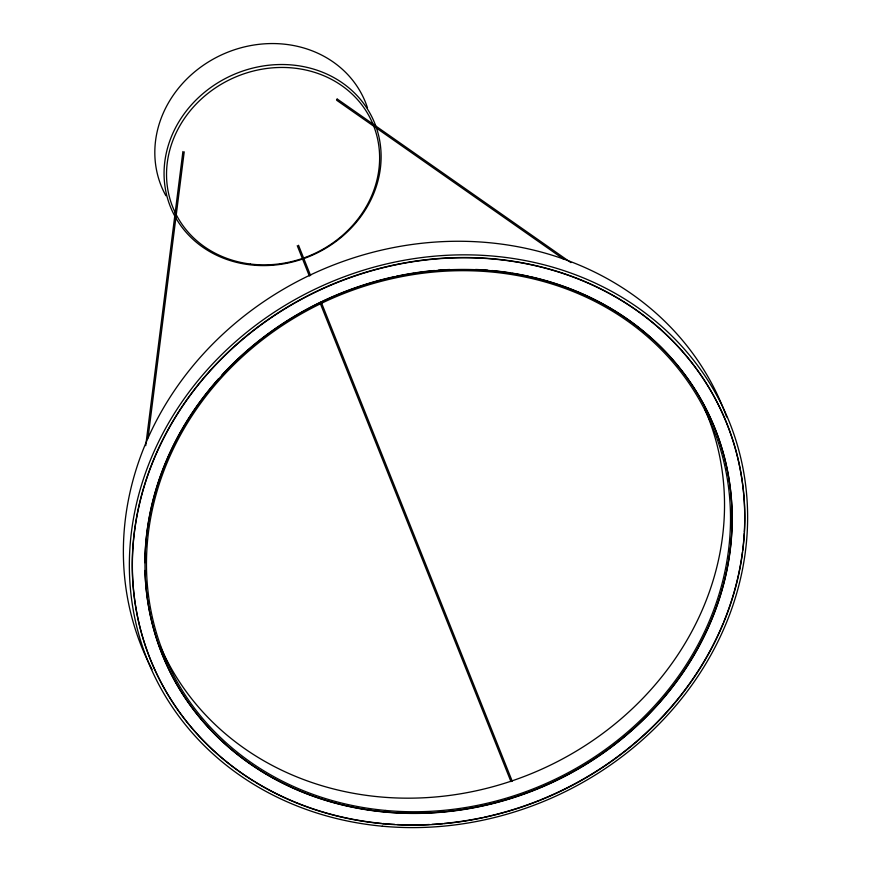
<?xml version="1.0" encoding="UTF-8"?>
<svg xmlns="http://www.w3.org/2000/svg" width="871" height="871" viewBox="0 0 871 871"><rect width="100%" height="100%" fill="white"/><g stroke="black" fill="none" stroke-linecap="round" stroke-linejoin="round"><path stroke-width="1.31" d="M145.718 445.647L182.921 151.51M148.048 437.873L184.216 151.837M336.565 99.316L337.164 99.054M337.458 99.174L570.908 262.617M336.62 100.219L563.406 258.992M298.513 245.252L310.609 275.584M321.203 302.128L512.224 781.2M297.251 245.676L309.347 276.009M320.441 303.827L510.961 781.625M530.341 276.651A298.59 266.515 -23.8 0 1 727.143 568.415A298.59 266.515 -23.8 0 1 423.85 813.057A298.59 266.515 -23.8 0 1 145.925 586.738M145.805 585.388A298.59 266.515 -23.8 0 1 144.967 570.461M144.891 562.677A298.59 266.515 -23.8 0 1 153.536 498.027M153.873 496.775A298.59 266.515 -23.8 0 1 218.469 378.841M221.887 375.053A298.59 266.515 -23.8 0 1 321.236 301.834M322.412 301.268A298.59 266.515 -23.8 0 1 394.901 276.564M396.163 276.292A298.59 266.515 -23.8 0 1 413.986 273.026M415.26 272.83A298.59 266.515 -23.8 0 1 434.455 270.511M438.298 270.195A298.59 266.515 -23.8 0 1 449.828 269.498M475.533 269.466A298.59 266.515 -23.8 0 1 487.749 270.195M491.81 270.543A298.59 266.515 -23.8 0 1 510.58 272.873M511.908 273.091A298.59 266.515 -23.8 0 1 529.035 276.357M254.288 781.352A311.437 277.98 -23.8 0 1 308.933 295.127A311.437 277.98 -23.8 0 1 744.324 532.083M744.248 533.411A311.437 277.98 -23.8 0 1 742.625 550.646M742.462 551.974A311.437 277.98 -23.8 0 1 723.496 622.525M723.006 623.712A311.437 277.98 -23.8 0 1 540.913 799.687M539.65 800.199A311.437 277.98 -23.8 0 1 483.96 817.259M482.643 817.542A311.437 277.98 -23.8 0 1 444.047 823.443M442.708 823.563A311.437 277.98 -23.8 0 1 432.016 824.358M429.349 824.499A311.437 277.98 -23.8 0 1 397.405 824.554M394.759 824.412A311.437 277.98 -23.8 0 1 382.892 823.541M381.574 823.411A311.437 277.98 -23.8 0 1 255.432 782.06M704.639 408.728A296.989 265.089 -23.8 0 1 538.441 770.639A296.989 265.089 -23.8 0 1 160.373 646.565M152.098 669.538A314.377 280.604 -23.8 0 1 319.646 270.729A314.377 280.604 -23.8 0 1 726.621 416.948M165.882 195.725A110.367 98.51 -23.8 0 1 224.13 53.719A110.367 98.51 -23.8 0 1 367.518 107.95M376.392 127.776A110.367 98.51 -23.8 0 1 248.54 264.621A110.367 98.51 -23.8 0 1 192.665 103.486A110.367 98.51 -23.8 0 1 376 126.633M382.99 823.759A311.437 277.98 -23.8 0 0 727.198 424.493A311.437 277.98 -23.8 0 0 205.6 376.076A311.437 277.98 -23.8 0 0 382.99 823.759M385.276 812.12A298.59 266.515 -23.8 0 0 715.287 429.316A298.59 266.515 -23.8 0 0 215.202 382.892A298.59 266.515 -23.8 0 0 385.276 812.12M382.358 826.209A314.377 280.604 -23.8 0 0 729.822 423.164A314.377 280.604 -23.8 0 0 203.291 374.29A314.377 280.604 -23.8 0 0 382.358 826.209M385.472 810.444A296.989 265.089 -23.8 0 0 713.708 429.697A296.989 265.089 -23.8 0 0 216.302 383.523A296.989 265.089 -23.8 0 0 385.472 810.444M250.315 264.022A108.363 96.725 -23.8 0 0 374.606 128.44A108.363 96.725 -23.8 0 0 194.309 106.033A108.363 96.725 -23.8 0 0 250.315 264.022"/></g></svg>
